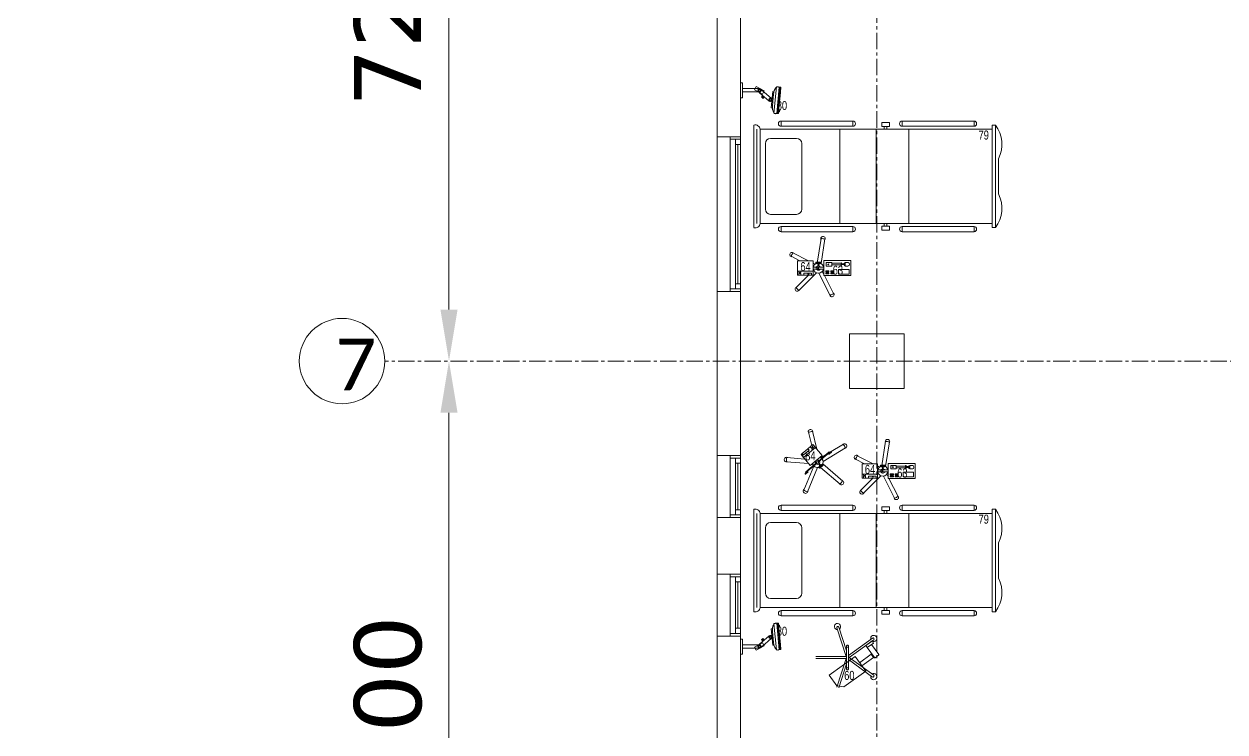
# Model space of a CAD drawing. Header units: millimetres. Extents: x 26027 to 581921, y 7230 to 233891.
# Drawn here: x 457586 to 469227, y 182500 to 189363 of the extents above; entities that cross this region are included whole.
import ezdxf

# ---------------------------------------------------------------- set-up
doc = ezdxf.new("R2010")
doc.units = ezdxf.units.MM
doc.header["$LTSCALE"] = 5
for name, pattern in [('CENTER', [50.8, 31.75, -6.35, 6.35, -6.35]), ('HIDDEN', [9.525, 6.35, -3.175]), ('HIDDEN2', [0.1875, 0.125, -0.0625])]:
    doc.linetypes.add(name, pattern=pattern)
doc.layers.get('0').update_dxf_attribs({"color": 252})
doc.layers.get('DEFPOINTS').update_dxf_attribs({"color": 252})
for name, color, linetype, lineweight in [('Aluminum', 252, 'Continuous', 5), ('AxisBalloons_2', 252, 'Continuous', 0), ('Dims', 252, 'Continuous', 5), ('E-ELEC-EQPM-2', 85, 'Continuous', 30), ('Medical Equipment and Furniture', 252, 'Continuous', 0), ('Medical Equipment and Furniture1', 252, 'Continuous', 5), ('Medical Equipment and Furniture2', 252, 'Continuous', 13), ('Proj', 252, 'HIDDEN2', 5), ('Structure', 252, 'Continuous', 5), ('Text', 252, 'Continuous', 5), ('Walls', 252, 'Continuous', 5)]:
    doc.layers.add(name, color=color, linetype=linetype, lineweight=lineweight)
doc.layers.add('axes', color=252, linetype='Continuous')
doc.layers.add('EXF', color=7, linetype='Continuous', lineweight=30, true_color=0x4e7e3e)
doc.styles.add('Dimension', font='verdana.ttf')
doc.styles.add('list_ghTextstyle', font='romans.shx', dxfattribs={"height": 0.25})
doc.styles.get("Standard").update_dxf_attribs({"font": 'calibri.ttf'})
doc.styles.add('X3G_ENTITY_257CFD', font='swisscl.ttf', dxfattribs={"height": 200})
doc.dimstyles.new('D500', dxfattribs={"dimtxt": 650, "dimasz": 500, "dimexe": 150, "dimexo": 100, "dimgap": 250, "dimtad": 1, "dimdec": 0, "dimtxsty": 'Dimension', "dimcen": 100, "dimdle": 150, "dimclrd": 250, "dimclre": 250, "dimclrt": 7, "dimadec": 0, "dimazin": 0, "dimtfac": 1, "dimtdec": 0, "dimtmove": 0, "dimatfit": 3, "dimfxl": 1, "dimlwd": 5, "dimlwe": 5, "dimarcsym": 0})

# ---------------------------------------------------------------- blocks, each defined once
blk = doc.blocks.new('IC.1')
at = {"layer": 'Medical Equipment and Furniture1'}
for p, q in [((42.487, -10.88), (41.493, -10.88)), ((42.447, -10.91), (41.533, -10.91)), ((42.447, -10.91), (41.533, -10.91)), ((42.447, -10.91), (41.533, -10.91)), ((41.533, -10.94), (41.533, -13.191)), ((42.447, -10.94), (41.533, -10.94)), ((42.447, -13.191), (42.447, -10.94)), ((41.622, -11.042), (41.622, -11.294)), ((42.308, -10.992), (41.672, -10.992)), ((42.358, -11.294), (42.358, -11.042)), ((41.454, -11.143), (41.454, -11.84)), ((41.454, -11.143), (41.504, -11.143)), ((41.504, -11.143), (41.504, -11.84)), ((42.476, -11.143), (42.526, -11.143)), ((42.476, -11.84), (42.476, -11.143)), ((42.526, -11.84), (42.526, -11.143)), ((42.308, -11.344), (41.672, -11.344)), ((41.533, -11.714), (42.447, -11.714)), ((41.454, -11.84), (41.504, -11.84)), ((42.476, -11.84), (42.526, -11.84)), ((41.533, -12.066), (42.447, -12.066)), ((41.454, -12.317), (41.454, -13.014)), ((41.454, -12.317), (41.504, -12.317)), ((41.504, -12.317), (41.504, -13.014)), ((42.476, -12.317), (42.526, -12.317)), ((42.476, -13.014), (42.476, -12.317)), ((42.526, -13.014), (42.526, -12.317)), ((41.533, -12.381), (42.447, -12.381)), ((41.454, -13.014), (41.504, -13.014)), ((42.476, -13.014), (42.526, -13.014)), ((41.493, -13.191), (42.487, -13.191)), ((41.493, -13.221), (41.493, -13.191)), ((41.493, -13.221), (42.487, -13.221)), ((41.819, -13.251), (42.161, -13.251)), ((42.487, -13.221), (42.487, -13.191))]:
    blk.add_line(p, q, dxfattribs=at)
for points in [[(41.469, -12.193), (41.469, -12.121), (41.506, -12.121), (41.506, -12.193)], [(41.506, -12.167), (41.506, -12.143), (41.533, -12.143), (41.533, -12.167)], [(42.474, -12.167), (42.474, -12.143), (42.447, -12.143), (42.447, -12.167)], [(42.511, -12.193), (42.511, -12.121), (42.474, -12.121), (42.474, -12.193)]]:
    blk.add_lwpolyline(points, close=True, dxfattribs=at)
for centre, radius, start, end in [((41.539, -10.893), 0.0478, 164.7401, 262.6401), ((42.441, -10.893), 0.0478, 277.3599, 15.2599), ((41.672, -11.042), 0.05, 90, 180), ((42.308, -11.042), 0.05, 0, 90), ((41.479, -11.143), 0.025, 0, 180), ((42.501, -11.143), 0.025, 0, 180), ((41.672, -11.294), 0.05, 180, 270), ((42.308, -11.294), 0.05, 270, 0), ((41.479, -11.84), 0.025, 180, 0), ((42.501, -11.84), 0.025, 180, 0), ((41.479, -12.317), 0.025, 0, 180), ((42.501, -12.317), 0.025, 0, 180), ((41.479, -13.014), 0.025, 180, 0), ((42.501, -13.014), 0.025, 180, 0), ((41.681, -12.969), 0.315, 233.3488, 296.1464), ((42.299, -12.969), 0.315, 243.8536, 306.6512)]:
    blk.add_arc(centre, radius, start, end, dxfattribs=at)
blk = doc.blocks.new('IC.5')
at = {"layer": 'Medical Equipment and Furniture2', "color": 254}
for points in [[(31.601, -27.833), (31.511, -27.939), (31.396, -27.842), (31.487, -27.736), (31.601, -27.833)], [(31.487, -27.787), (31.495, -27.777), (31.481, -27.765), (31.472, -27.775)]]:
    blk.add_lwpolyline(points, dxfattribs=at)
for points in [[(31.601, -27.833), (31.576, -27.862), (31.461, -27.765), (31.487, -27.736)], [(31.512, -27.757), (31.501, -27.77), (31.486, -27.758), (31.497, -27.745)], [(31.591, -27.824), (31.579, -27.838), (31.522, -27.79), (31.534, -27.776)]]:
    blk.add_lwpolyline(points, close=True, dxfattribs=at)
blk = doc.blocks.new('IC.5 on Trolley')
at = {"layer": 'Medical Equipment and Furniture1'}
for p, q in [((31.449, -27.78), (31.49, -27.607)), ((31.498, -27.746), (31.529, -27.616)), ((31.388, -27.899), (31.17, -27.767)), ((31.324, -27.813), (31.191, -27.733)), ((31.33, -27.829), (31.307, -27.81)), ((31.333, -27.826), (31.31, -27.806)), ((31.431, -27.903), (31.324, -27.812)), ((31.434, -27.899), (31.327, -27.808)), ((31.39, -27.924), (31.197, -28.09)), ((31.408, -27.865), (31.356, -27.833)), ((31.42, -27.902), (31.422, -27.896)), ((31.421, -27.915), (31.424, -27.921)), ((31.422, -27.896), (31.422, -27.896)), ((31.429, -27.924), (31.424, -27.921)), ((31.427, -27.892), (31.426, -27.892)), ((31.438, -27.887), (31.445, -27.886)), ((31.441, -27.927), (31.448, -27.926)), ((31.45, -27.89), (31.445, -27.886)), ((31.445, -27.915), (31.553, -28.006)), ((31.453, -27.922), (31.448, -27.926)), ((31.449, -27.911), (31.556, -28.002)), ((31.458, -27.899), (31.461, -27.905)), ((31.459, -27.912), (31.461, -27.905)), ((31.49, -27.923), (31.491, -27.923)), ((31.527, -27.92), (31.744, -27.902)), ((31.564, -27.877), (31.74, -27.862)), ((31.412, -27.957), (31.223, -28.12)), ((31.44, -27.96), (31.539, -28.194)), ((31.477, -27.944), (31.575, -28.179)), ((31.534, -28.003), (31.557, -28.022)), ((31.538, -27.999), (31.56, -28.018))]:
    blk.add_line(p, q, dxfattribs=at)
for points in [[(31.42, -27.964), (31.387, -27.936)], [(31.393, -27.928), (31.427, -27.956)], [(31.429, -27.925), (31.416, -27.941), (31.41, -27.936), (31.424, -27.92)]]:
    blk.add_lwpolyline(points, dxfattribs=at)
blk.add_lwpolyline([(31.426, -27.949), (31.423, -27.952), (31.398, -27.931), (31.401, -27.928)], close=True, dxfattribs=at)
blk.add_circle((31.44, -27.907), 0.00972, dxfattribs=at)
for centre, radius, start, end in [((31.509, -27.612), 0.0225, 319.4884, 194.0205), ((31.44, -27.907), 0.303, 72.9732, 80.5358), ((31.18, -27.75), 0.0225, 31.4884, 266.0205), ((31.44, -27.907), 0.303, 144.9732, 152.5358), ((31.309, -27.808), 0.0025, 49.7545, 229.7545), ((31.322, -27.813), 0.0025, 269.5762, 49.7545), ((31.325, -27.81), 0.0025, 49.7545, 229.7545), ((31.334, -27.824), 0.0025, 49.7545, 187.0501), ((31.331, -27.828), 0.0025, 229.7545, 49.7545), ((31.44, -27.907), 0.0527, 116.2434, 202.9382), ((31.44, -27.907), 0.021, 146.5821, 312.9269), ((31.44, -27.907), 0.021, 326.5821, 132.9269), ((31.44, -27.907), 0.0527, 256.5708, 343.2656), ((31.742, -27.882), 0.0225, 247.4884, 122.0205), ((31.44, -27.907), 0.303, 0.9732, 8.5358), ((31.536, -28.001), 0.0025, 49.7545, 229.7545), ((31.539, -27.997), 0.0025, 272.4588, 49.7545), ((31.552, -28.008), 0.0025, 49.7545, 189.9328), ((31.554, -28.004), 0.0025, 229.7545, 49.7545), ((31.559, -28.02), 0.0025, 229.7545, 49.7545), ((31.21, -28.105), 0.0225, 103.4884, 338.0205), ((31.44, -27.907), 0.303, 216.9732, 224.5358), ((31.557, -28.187), 0.0225, 175.4884, 50.0205), ((31.44, -27.907), 0.303, 288.9732, 296.5358)]:
    blk.add_arc(centre, radius, start, end, dxfattribs=at)
for centre in [(31.39, -27.932), (31.394, -27.935), (31.398, -27.939), (31.403, -27.942), (31.407, -27.946), (31.411, -27.949), (31.415, -27.953), (31.419, -27.957), (31.424, -27.96)]:
    blk.add_ellipse(centre, major_axis=(0.00347, 0.0041), ratio=0.510594, dxfattribs=at)
blk.add_blockref('IC.5', (0, 0), dxfattribs=at)
blk = doc.blocks.new('HF12177-P')
for p, q in [((0, 0), (-0.172, 0.237)), ((0, 0), (0.172, 0.237)), ((-0.02, -0.007), (-0.189, 0.225)), ((0.02, -0.007), (0.189, 0.225)), ((-0.063, -0.027), (-0.295, -0.102)), ((-0.01, -0.031), (-0.289, -0.121)), ((-0.12, -0.015), (-0.12, -0.019)), ((-0.112, -0.007), (0.112, -0.007)), ((-0.112, -0.027), (0.112, -0.027)), ((-0.1, -0.007), (-0.1, -0.027)), ((-0.01, -0.031), (-0.01, -0.324)), ((0.01, -0.031), (0.01, -0.324)), ((0.01, -0.031), (0.289, -0.121)), ((0.063, -0.027), (0.295, -0.102)), ((0.1, -0.007), (0.1, -0.027)), ((0.12, -0.015), (0.12, -0.019))]:
    blk.add_line(p, q)
for centre, radius, start, end in [((-0.185, 0.238), 0.03, 325.4712, 286.5288), ((-0.182, 0.23), 0.008, 126.3733, 216), ((0, -0.017), 0.315, 125.6267, 126.3733), ((-0.179, 0.233), 0.008, 36, 125.6267), ((0.185, 0.238), 0.03, 253.4712, 214.5288), ((0.179, 0.233), 0.008, 54.3733, 144), ((0, -0.017), 0.315, 53.6267, 54.3733), ((0.182, 0.23), 0.008, 324, 53.6267), ((-0.3, -0.114), 0.03, 37.4712, 358.5288), ((-0.293, -0.11), 0.008, 108, 197.6267), ((0, -0.017), 0.315, 197.6267, 198.3733), ((-0.291, -0.114), 0.008, 198.3733, 288), ((-0.112, -0.015), 0.008, 90, 180), ((-0.112, -0.019), 0.008, 180, 270), ((0.112, -0.015), 0.008, 0, 90), ((0.112, -0.019), 0.008, 270, 0)]:
    blk.add_arc(centre, radius, start, end)
blk = doc.blocks.new('MONITOR ARM PLAN')
at = {"color": 8, "linetype": 'HIDDEN'}
for p, q in [((0.025, -0.49375, 0), (0.025, -0.18375, 0)), ((0.025, -0.18375, 0), (0.2, -0.18375, 0)), ((0.2, -0.44375, 0), (0.2, -0.18375, 0)), ((0.2, -0.44375, 0), (0.15, -0.49375, 0)), ((0.025, -0.49375, 0), (0.15, -0.49375, 0))]:
    blk.add_line(p, q, dxfattribs=at)
at = {"layer": 'Medical Equipment and Furniture1'}
for p, q in [((0.025, 0.0375), (0, 0.0375)), ((0, 0.0375), (0, -0.0375)), ((0.025, 0.0375), (0.025, -0.0375)), ((0.145, 0.0125), (0.025, 0.0125)), ((0.15, 0.0075), (0.15, -0.0325)), ((0.025, -0.0375), (0, -0.0375)), ((0.025, -0.0375), (0.145, -0.0375)), ((0.09375, -0.0375), (0.09375, -0.04)), ((0.09875, -0.045), (0.13875, -0.045)), ((0.1, -0.045), (0.1, -0.18375)), ((0.1375, -0.045), (0.1375, -0.18375)), ((0.14375, -0.0375), (0.14375, -0.04))]:
    blk.add_line(p, q, dxfattribs=at)
for centre, start, end in [((0.145, 0.0075, 0), 0, 90), ((0.09875, -0.04), 180, 270), ((0.13875, -0.04), 270, 360), ((0.145, -0.0325), 270, 0)]:
    blk.add_arc(centre, 0.005, start, end, dxfattribs=at)
blk = doc.blocks.new('IC.4')
at = {"layer": 'Medical Equipment and Furniture1'}
for p, q in [((31.217, -28.047), (31.214, -28.071)), ((31.217, -28.047), (31.266, -28.052)), ((31.217, -28.053), (31.472, -28.077)), ((31.265, -28.059), (31.266, -28.052)), ((31.265, -28.059), (31.266, -28.052)), ((31.266, -28.052), (31.424, -28.067)), ((31.212, -28.09), (31.213, -28.079)), ((31.212, -28.09), (31.213, -28.079)), ((31.468, -28.115), (31.213, -28.091)), ((31.217, -28.091), (31.213, -28.091)), ((31.215, -28.063), (31.472, -28.086)), ((31.215, -28.063), (31.265, -28.067)), ((31.326, -28.139), (31.245, -28.232)), ((31.259, -28.127), (31.26, -28.115)), ((31.259, -28.127), (31.26, -28.115)), ((31.417, -28.141), (31.259, -28.127)), ((31.417, -28.141), (31.259, -28.127)), ((31.265, -28.059), (31.423, -28.074)), ((31.27, -28.254), (31.35, -28.161)), ((31.392, -28.129), (31.285, -28.119)), ((31.418, -28.13), (31.417, -28.141)), ((31.418, -28.13), (31.417, -28.141)), ((31.424, -28.067), (31.423, -28.072)), ((31.424, -28.067), (31.423, -28.074)), ((31.424, -28.067), (31.472, -28.071)), ((31.468, -28.115), (31.464, -28.114)), ((31.471, -28.103), (31.47, -28.114)), ((31.471, -28.103), (31.47, -28.114)), ((31.472, -28.071), (31.472, -28.095)), ((31.21, -28.287), (31.252, -28.209)), ((31.24, -28.304), (31.21, -28.287)), ((31.245, -28.232), (31.23, -28.25)), ((31.23, -28.25), (31.23, -28.419)), ((31.283, -28.226), (31.24, -28.304)), ((31.245, -28.232), (31.27, -28.254)), ((31.252, -28.209), (31.283, -28.226)), ((31.262, -28.262), (31.27, -28.254)), ((31.262, -28.419), (31.262, -28.256)), ((31.298, -28.221), (31.314, -28.234)), ((31.305, -28.222), (31.311, -28.215)), ((31.317, -28.232), (31.305, -28.222)), ((31.309, -28.209), (31.325, -28.222)), ((31.322, -28.225), (31.311, -28.215)), ((31.314, -28.234), (31.317, -28.232)), ((31.325, -28.222), (31.322, -28.225)), ((31.262, -28.363), (31.262, -28.328)), ((31.23, -28.419), (31.262, -28.419))]:
    blk.add_line(p, q, dxfattribs=at)
for points in [[(31.438, -28.068), (31.454, -28.069), (31.454, -28.061), (31.439, -28.059)], [(31.318, -28.419), (31.318, -28.439), (31.174, -28.439), (31.174, -28.419)]]:
    blk.add_lwpolyline(points, close=True, dxfattribs=at)
for centre, radius in [((31.338, -28.15), 0.0146), ((31.338, -28.15), 0.00861), ((31.246, -28.256), 0.0146), ((31.246, -28.256), 0.00861)]:
    blk.add_circle(centre, radius, dxfattribs=at)
for centre, radius, start, end in [((31.22, -28.075), 0.00743, 140.4817, 206.7323), ((31.22, -28.075), 0.00743, 140.4817, 206.7323), ((31.214, -28.09), 0.00112, 176.6688, 264.6688), ((31.214, -28.09), 0.00112, 176.6688, 264.6688), ((31.288, -28.015), 0.104, 226.9662, 268.2917), ((31.288, -28.015), 0.104, 226.9661, 254.2129), ((31.338, -28.15), 0.0163, 319.187, 139.187), ((31.409, -28.026), 0.104, 261.0939, 302.3365), ((31.409, -28.026), 0.104, 275.1713, 302.3365), ((31.468, -28.114), 0.00113, 264.6459, 352.3503), ((31.468, -28.114), 0.00113, 264.6459, 352.3503), ((31.465, -28.098), 0.00761, 323.4774, 27.9842), ((31.465, -28.098), 0.00761, 323.4774, 27.9842), ((31.246, -28.256), 0.0163, 180, 0)]:
    blk.add_arc(centre, radius, start, end, dxfattribs=at)
blk = doc.blocks.new('Syringe')
at = {"layer": 'Medical Equipment and Furniture2', "color": 254}
for points in [[(42.974, -11.528), (42.714, -11.528), (42.714, -11.383), (42.974, -11.383), (42.974, -11.528)], [(42.738, -11.509), (42.766, -11.509), (42.766, -11.475), (42.738, -11.475)], [(42.779, -11.49), (42.779, -11.487), (42.775, -11.487), (42.775, -11.5), (42.779, -11.5), (42.779, -11.497)], [(42.802, -11.49), (42.779, -11.49)], [(42.779, -11.497), (42.802, -11.497)], [(42.806, -11.485), (42.806, -11.48), (42.802, -11.48), (42.802, -11.507), (42.806, -11.507), (42.806, -11.502)], [(42.806, -11.502), (42.898, -11.502), (42.898, -11.485), (42.806, -11.485)], [(42.806, -11.49), (42.806, -11.497)], [(42.806, -11.497), (42.806, -11.49)], [(42.806, -11.497), (42.806, -11.49)]]:
    blk.add_lwpolyline(points, dxfattribs=at)
for points in [[(42.831, -11.397), (42.729, -11.397), (42.729, -11.442), (42.831, -11.442)], [(42.907, -11.398), (42.877, -11.398), (42.877, -11.409), (42.907, -11.409)], [(42.956, -11.398), (42.925, -11.398), (42.925, -11.409), (42.956, -11.409)], [(42.775, -11.487), (42.766, -11.487), (42.766, -11.478), (42.775, -11.478)], [(42.775, -11.497), (42.766, -11.497), (42.766, -11.506), (42.775, -11.506)], [(42.907, -11.417), (42.877, -11.417), (42.877, -11.428), (42.907, -11.428)], [(42.95, -11.475), (42.898, -11.475), (42.898, -11.509), (42.95, -11.509)], [(42.956, -11.417), (42.925, -11.417), (42.925, -11.428), (42.956, -11.428)]]:
    blk.add_lwpolyline(points, close=True, dxfattribs=at)
at = {"layer": 'Medical Equipment and Furniture2', "color": 254, "extrusion": (0, 0, -1)}
blk.add_ellipse((42.738, -11.492), major_axis=(0, 0.0168), ratio=0.733735, start_param=3.141593, end_param=6.283185, dxfattribs=at)
blk = doc.blocks.new('Infusion')
at = {"layer": 'Medical Equipment and Furniture2', "color": 254}
for points in [[(43.079, -11.385), (43.079, -11.525), (43.229, -11.525), (43.229, -11.385), (43.079, -11.385)], [(43.196, -11.424), (43.196, -11.411), (43.215, -11.411), (43.215, -11.424)]]:
    blk.add_lwpolyline(points, dxfattribs=at)
for points in [[(43.079, -11.385), (43.079, -11.424), (43.229, -11.424), (43.229, -11.385)], [(43.093, -11.385), (43.093, -11.404), (43.167, -11.404), (43.167, -11.385)], [(43.196, -11.385), (43.196, -11.403), (43.215, -11.403), (43.215, -11.385)]]:
    blk.add_lwpolyline(points, close=True, dxfattribs=at)
blk = doc.blocks.new('Infusion Syringe')
at = {"layer": 'Medical Equipment and Furniture1'}
for p, q in [((42.968, -11.383), (42.879, -11.207)), ((43.022, -11.405), (42.913, -11.19)), ((43.046, -11.409), (43.217, -11.238)), ((43.123, -11.385), (43.244, -11.265)), ((42.989, -11.423), (42.976, -11.399)), ((43.001, -11.498), (42.963, -11.737)), ((42.975, -11.443), (42.974, -11.443)), ((42.984, -11.481), (42.976, -11.482)), ((43.038, -11.504), (43, -11.743)), ((43.012, -11.441), (43.017, -11.436)), ((43.023, -11.435), (43.017, -11.436)), ((43.017, -11.473), (43.023, -11.476)), ((43.03, -11.475), (43.023, -11.476)), ((43.036, -11.437), (43.041, -11.44)), ((43.044, -11.446), (43.041, -11.44)), ((43.041, -11.469), (43.045, -11.465)), ((43.046, -11.458), (43.045, -11.465)), ((43.059, -11.493), (43.077, -11.502)), ((43.073, -11.436), (43.077, -11.432)), ((43.079, -11.46), (43.079, -11.46)), ((43.122, -11.525), (43.275, -11.603)), ((43.206, -11.525), (43.292, -11.569))]:
    blk.add_line(p, q, dxfattribs=at)
for points in [[(43.027, -11.445), (43.027, -11.465), (42.974, -11.465), (42.974, -11.445)], [(43.043, -11.496), (43.043, -11.501), (43.01, -11.501), (43.01, -11.496)], [(43.027, -11.445), (43.027, -11.465), (43.079, -11.465), (43.079, -11.445)]]:
    blk.add_lwpolyline(points, close=True, dxfattribs=at)
for points in [[(43.005, -11.501), (43.049, -11.501)], [(43.049, -11.512), (43.005, -11.512)], [(43.03, -11.476), (43.03, -11.496), (43.023, -11.496), (43.023, -11.476)]]:
    blk.add_lwpolyline(points, dxfattribs=at)
for centre, radius, start, end in [((42.896, -11.198), 0.0214, 359.734, 234.266), ((43.027, -11.455), 0.288, 113.2187, 120.7813), ((43.23, -11.251), 0.0214, 287.734, 162.266), ((43.027, -11.455), 0.288, 41.2187, 48.7813), ((43.027, -11.455), 0.0501, 296.8163, 169.3714), ((43.027, -11.455), 0.0501, 190.6286, 243.1837), ((43.027, -11.455), 0.021, 6.8276, 152.4616), ((43.027, -11.455), 0.021, 207.5384, 353.1724), ((43.027, -11.455), 0.00972, 270, 90), ((43.283, -11.586), 0.0214, 215.734, 90.266), ((43.027, -11.455), 0.288, 329.2187, 336.7813), ((42.982, -11.74), 0.0214, 143.734, 18.266), ((43.027, -11.455), 0.288, 257.2187, 264.7813)]:
    blk.add_arc(centre, radius, start, end, dxfattribs=at)
for centre in [(43.005, -11.506), (43.01, -11.506), (43.016, -11.506), (43.021, -11.506), (43.027, -11.506), (43.032, -11.506), (43.038, -11.506), (43.043, -11.506), (43.049, -11.506)]:
    blk.add_ellipse(centre, major_axis=(0, -0.00537), ratio=0.510594, start_param=3.141593, end_param=9.424778, dxfattribs=at)
for name in ['Syringe', 'Infusion']:
    blk.add_blockref(name, (0, 0), dxfattribs=at)
blk = doc.blocks.new('*D254')
at = {"layer": 'DEFPOINTS', "color": 0, "transparency": 16777216}
for p in [(461705, 186095, 0), (461705, 186095), (461705, 178895)]:
    blk.add_point(p, dxfattribs=at)
at = {"layer": 'Dims', "color": 250, "linetype": 'Continuous', "lineweight": 5, "transparency": 16777216}
for p, q in [((461605, 186095), (461555, 186095)), ((461705, 179395), (461705, 185595)), ((461605, 178895), (461555, 178895))]:
    blk.add_line(p, q, dxfattribs=at)
at = {"layer": 'Dims', "color": 250, "transparency": 16777216}
for points in [[(461622, 185595), (461788, 185595), (461705, 186095)], [(461622, 179395), (461788, 179395), (461705, 178895)]]:
    blk.add_solid(points, dxfattribs=at)
at = {"layer": 'Dims', "color": 7, "lineweight": 0, "transparency": 16777216, "insert": (461116, 182495), "char_height": 650, "attachment_point": 5, "rotation": 90, "style": 'Dimension'}
blk.add_mtext('7200', dxfattribs=at)
blk = doc.blocks.new('*D255')
at = {"layer": 'DEFPOINTS', "color": 0, "transparency": 16777216}
for p in [(461705, 193295), (461705, 193295), (461705, 186095, 0)]:
    blk.add_point(p, dxfattribs=at)
at = {"layer": 'Dims', "color": 250, "linetype": 'Continuous', "lineweight": 5, "transparency": 16777216}
for p, q in [((461605, 193295), (461555, 193295)), ((461705, 186595), (461705, 192795)), ((461605, 186095), (461555, 186095))]:
    blk.add_line(p, q, dxfattribs=at)
at = {"layer": 'Dims', "color": 250, "transparency": 16777216}
for points in [[(461622, 192795), (461788, 192795), (461705, 193295)], [(461622, 186595), (461788, 186595), (461705, 186095)]]:
    blk.add_solid(points, dxfattribs=at)
at = {"layer": 'Dims', "color": 7, "lineweight": 0, "transparency": 16777216, "insert": (461116, 189695), "char_height": 650, "attachment_point": 5, "rotation": 90, "style": 'Dimension'}
blk.add_mtext('7201', dxfattribs=at)

msp = doc.modelspace()

# ---------------------------------------------------------------- hatches: boundary and pattern name
at = {"layer": 'E-ELEC-EQPM-2'}
h = msp.add_hatch(dxfattribs=at)
h.set_pattern_fill('CROSS', color=85, scale=10)
h.set_pattern_definition([(0, (368880, 104830), (63.5, 63.5), [31.75, -95.25]), (90, (368895.875, 104814.125), (-63.5, 63.5), [31.75, -95.25])])
edge = h.paths.add_edge_path()
edge.add_line((457685.6, 145694.3), (457685.6, 152806.1))
edge.add_line((457685.6, 152806.1), (462487.4, 152806.1))
edge.add_line((462487.4, 152806.1), (462487.4, 145900.9))
edge.add_line((462487.4, 145900.9), (462587.4, 145901.1))
edge.add_line((462587.4, 145901.1), (462587.4, 152806.1))
edge.add_line((462587.4, 152806.1), (464555.9, 152806.1))
edge.add_line((464555.9, 152806.1), (469284.4, 152806.1))
edge.add_line((469284.4, 152806.1), (471903.7, 152806.1))
edge.add_line((471903.7, 152806.1), (471903.7, 142653.2))
edge.add_line((471903.7, 142653.2), (478231.4, 142645.9))
edge.add_line((478231.4, 142645.9), (478231.4, 142845.2))
edge.add_line((478231.4, 142845.2), (472503.7, 142845.2))
edge.add_line((472503.7, 142845.2), (472503.7, 157840))
edge.add_line((472503.7, 157840), (472504, 159009.2))
edge.add_line((472504, 159009.2), (479768.6, 159009.2))
edge.add_line((479768.6, 159009.2), (479768.6, 159109.2))
edge.add_line((479768.6, 159109.2), (472503.7, 159109.2))
edge.add_line((472503.7, 159109.2), (472503.7, 169315.6))
edge.add_line((472503.7, 169315.6), (478921.1, 169315.6))
edge.add_line((478921.1, 169315.6), (484286.4, 169315.6))
edge.add_line((484286.4, 169315.6), (484286.4, 166351.2))
edge.add_line((484286.4, 166351.2), (484486.4, 166351.2))
edge.add_line((484486.4, 166351.2), (484486.4, 169515.6))
edge.add_line((484486.4, 169515.6), (479083.8, 169515.6))
edge.add_line((479083.8, 169515.6), (479083.8, 190946.9))
edge.add_line((479083.8, 190946.9), (479083.8, 191341.6))
edge.add_line((479083.8, 191341.6), (478883.8, 191341.6))
edge.add_line((478883.8, 191341.6), (478883.8, 195124.3))
edge.add_line((478883.8, 195124.3), (477262.4, 195124.3))
edge.add_line((477262.4, 195124.3), (477262.4, 205421.2))
edge.add_line((477262.4, 205421.2), (474368, 205421.2))
edge.add_line((474368, 205421.2), (469356.9, 205421.2))
edge.add_line((469356.9, 205421.2), (469256.9, 205421.2))
edge.add_line((469256.9, 205421.2), (469256.9, 204391.3))
edge.add_line((469256.9, 204391.3), (469856.9, 204391.3))
edge.add_line((469856.9, 204391.3), (469856.9, 204821.2))
edge.add_line((469856.9, 204821.2), (471179.3, 204821.2))
edge.add_line((471179.3, 204821.2), (471179.3, 204391.3))
edge.add_line((471179.3, 204391.3), (471779.3, 204391.3))
edge.add_line((471779.3, 204391.3), (471779.3, 204821.2))
edge.add_line((471779.3, 204821.2), (476662.4, 204821.2))
edge.add_line((476662.4, 204821.2), (476662.4, 194457.6))
edge.add_line((476662.4, 194457.6), (478283.8, 194457.6))
edge.add_line((478283.8, 194457.6), (478283.8, 169915.6))
edge.add_line((478283.8, 169915.6), (471903.7, 169915.6))
edge.add_line((471903.7, 169915.6), (471903.7, 159212))
edge.add_line((471903.7, 159212), (470513.7, 159212))
edge.add_line((470513.7, 159212), (470513.7, 159112))
edge.add_line((470513.7, 159112), (471903.7, 159112))
edge.add_line((471903.7, 159112), (471903.7, 153006.1))
edge.add_line((471903.7, 153006.1), (462587.4, 153006.1))
edge.add_line((462587.4, 153006.1), (462487.4, 152906.1))
edge.add_line((462487.4, 152906.1), (457585.6, 152906.1))
edge.add_line((457585.6, 152906.1), (457585.6, 145694.3))
at = {"layer": 'EXF'}
h = msp.add_hatch(dxfattribs=at)
h.set_pattern_fill('CROSS', color=256, scale=10)
edge = h.paths.add_edge_path()
edge.add_line((464555.9, 152806.1), (469284.4, 152806.1))
edge.add_line((469284.4, 152806.1), (471903.7, 152806.1))
edge.add_line((471903.7, 152806.1), (471903.7, 142653.2))
edge.add_line((471903.7, 142653.2), (478231.4, 142645.9))
edge.add_line((478231.4, 142645.9), (478231.4, 142845.2))
edge.add_line((478231.4, 142845.2), (472503.7, 142845.2))
edge.add_line((472503.7, 142845.2), (472503.7, 157840))
edge.add_line((472503.7, 157840), (472504, 159009.2))
edge.add_line((472504, 159009.2), (479768.6, 159009.2))
edge.add_line((479768.6, 159009.2), (479768.6, 159109.2))
edge.add_line((479768.6, 159109.2), (472503.7, 159109.2))
edge.add_line((472503.7, 159109.2), (472503.7, 169315.6))
edge.add_line((472503.7, 169315.6), (478921.1, 169315.6))
edge.add_line((478921.1, 169315.6), (484286.4, 169315.6))
edge.add_line((484286.4, 169315.6), (484286.4, 166351.2))
edge.add_line((484286.4, 166351.2), (484486.4, 166351.2))
edge.add_line((484486.4, 166351.2), (484486.4, 169515.6))
edge.add_line((484486.4, 169515.6), (479083.8, 169515.6))
edge.add_line((479083.8, 169515.6), (479083.8, 190946.9))
edge.add_line((479083.8, 190946.9), (479083.8, 191341.6))
edge.add_line((479083.8, 191341.6), (478883.8, 191341.6))
edge.add_line((478883.8, 191341.6), (478883.8, 195124.3))
edge.add_line((478883.8, 195124.3), (477262.4, 195124.3))
edge.add_line((477262.4, 195124.3), (477262.4, 205421.2))
edge.add_line((477262.4, 205421.2), (474368, 205421.2))
edge.add_line((474368, 205421.2), (469356.9, 205421.2))
edge.add_line((469356.9, 205421.2), (469256.9, 205421.2))
edge.add_line((469256.9, 205421.2), (469256.9, 204391.3))
edge.add_line((469256.9, 204391.3), (469856.9, 204391.3))
edge.add_line((469856.9, 204391.3), (469856.9, 204821.2))
edge.add_line((469856.9, 204821.2), (471179.3, 204821.2))
edge.add_line((471179.3, 204821.2), (471179.3, 204391.3))
edge.add_line((471179.3, 204391.3), (471779.3, 204391.3))
edge.add_line((471779.3, 204391.3), (471779.3, 204821.2))
edge.add_line((471779.3, 204821.2), (476662.4, 204821.2))
edge.add_line((476662.4, 204821.2), (476662.4, 194457.6))
edge.add_line((476662.4, 194457.6), (478283.8, 194457.6))
edge.add_line((478283.8, 194457.6), (478283.8, 169915.6))
edge.add_line((478283.8, 169915.6), (471903.7, 169915.6))
edge.add_line((471903.7, 169915.6), (471903.7, 159212))
edge.add_line((471903.7, 159212), (470513.7, 159212))
edge.add_line((470513.7, 159212), (470513.7, 159112))
edge.add_line((470513.7, 159112), (471903.7, 159112))
edge.add_line((471903.7, 159112), (471903.7, 153006.1))
edge.add_line((471903.7, 153006.1), (462587.4, 153006.1))

# ---------------------------------------------------------------- linework, layer by layer
at = {"layer": 'Aluminum'}
for p, q in [((464430.8, 186769.8, 2.4), (464430.8, 188269.8, 2.4)), ((464430.8, 188244.8, 2.4), (464530.8, 188244.8, 2.4)), ((464480.8, 186794.8, 2.4), (464480.8, 188244.8, 2.4)), ((464530.8, 186769.8, 2.4), (464530.8, 188269.8, 2.4)), ((464480.8, 188194.8, 2.4), (464530.8, 188194.8, 2.4)), ((464505.8, 188194.8, 2.4), (464505.8, 186844.8, 2.4)), ((464480.8, 186844.8, 2.4), (464530.8, 186844.8, 2.4)), ((464430.8, 186794.8, 2.4), (464530.8, 186794.8, 2.4)), ((464430.8, 185179.8, 2.4), (464430.8, 184579.8, 2.4)), ((464430.8, 185154.8, 2.4), (464530.8, 185154.8, 2.4)), ((464480.8, 185154.8, 2.4), (464480.8, 184604.8, 2.4)), ((464480.8, 185104.8, 2.4), (464530.8, 185104.8, 2.4)), ((464505.8, 184654.8, 2.4), (464505.8, 185104.8, 2.4)), ((464530.8, 185179.8, 2.4), (464530.8, 184579.8, 2.4)), ((464480.8, 184654.8, 2.4), (464530.8, 184654.8, 2.4)), ((464430.8, 184604.8, 2.4), (464530.8, 184604.8, 2.4)), ((464430.8, 183429.8, 2.4), (464430.8, 184029.8, 2.4)), ((464430.8, 184004.8, 2.4), (464530.8, 184004.8, 2.4)), ((464480.8, 183454.8, 2.4), (464480.8, 184004.8, 2.4)), ((464480.8, 183954.8, 2.4), (464530.8, 183954.8, 2.4)), ((464505.8, 183954.8, 2.4), (464505.8, 183504.8, 2.4)), ((464530.8, 183429.8, 2.4), (464530.8, 184029.8, 2.4)), ((464480.8, 183504.8, 2.4), (464530.8, 183504.8, 2.4)), ((464430.8, 183454.8, 2.4), (464530.8, 183454.8, 2.4))]:
    msp.add_line(p, q, dxfattribs=at)
at = {"layer": 'axes', "linetype": 'CENTER', "lineweight": 0}
for p, q in [((465850.8, 120285.6, 2.4), (465850.8, 230891.1, 2.4)), ((544175.8, 186094.8, 2.4), (461082.1, 186094.8, 2.4))]:
    msp.add_line(p, q, dxfattribs=at)
at = {"layer": 'AxisBalloons_2'}
msp.add_circle((460668.2, 186094.8, 2.4), 413.9, dxfattribs=at)
at = {"layer": 'Proj'}
for p, q in [((464305.8, 188269.8, 2.4), (464305.8, 186769.8, 2.4)), ((464305.8, 184579.8, 2.4), (464305.8, 185179.8, 2.4)), ((464305.8, 184029.8, 2.4), (464305.8, 183429.8, 2.4))]:
    msp.add_line(p, q, dxfattribs=at)
at = {"layer": 'Structure', "elevation": 2.4}
msp.add_lwpolyline([(465585.8, 185829.8), (466115.8, 185829.8), (466115.8, 186359.8), (465585.8, 186359.8)], close=True, dxfattribs=at)
at = {"layer": 'Walls'}
for p, q in [((464305.8, 188269.8, 2.4), (464305.8, 191139.8, 2.4)), ((464530.8, 188269.8, 2.4), (464530.8, 191139.8, 2.4)), ((464530.8, 188269.8, 2.4), (464305.8, 188269.8, 2.4)), ((464305.8, 185179.8, 2.4), (464305.8, 186769.8, 2.4)), ((464530.8, 186769.8, 2.4), (464305.8, 186769.8, 2.4)), ((464530.8, 185179.8, 2.4), (464530.8, 186769.8, 2.4)), ((464530.8, 185179.8, 2.4), (464305.8, 185179.8, 2.4)), ((464305.8, 184029.8, 2.4), (464305.8, 184579.8, 2.4)), ((464530.8, 184579.8, 2.4), (464305.8, 184579.8, 2.4)), ((464530.8, 184579.8, 2.4), (464530.8, 184029.8, 2.4)), ((464530.8, 184029.8, 2.4), (464305.8, 184029.8, 2.4)), ((464305.8, 181839.8, 2.4), (464305.8, 183429.8, 2.4)), ((464530.8, 183429.8, 2.4), (464305.8, 183429.8, 2.4)), ((464530.8, 183429.8, 2.4), (464530.8, 181839.8, 2.4))]:
    msp.add_line(p, q, dxfattribs=at)

# ---------------------------------------------------------------- block references
at = {"layer": 'Medical Equipment and Furniture', "yscale": 1000, "zscale": 1000}
for name, p, xscale, rotation in [('IC.4', (492969.7, 219966.1, 2.4), 1000, 270), ('IC.1', (453780.6, 145895.6, 0), 1000, 90), ('Infusion Syringe', (508312.7, 175541.9, 2.4), 1000, 180), ('Infusion Syringe', (508937.6, 173575.3, 2.4), 1000, 180), ('IC.1', (453780.6, 142172.4, 0), 1000, 90), ('IC.4', (492969.7, 152081.9, 2.4), -1000, 270), ('MONITOR ARM PLAN', (465775.4, 183360.4, 0), 1000, 305.9850316752795)]:
    msp.add_blockref(name, p, dxfattribs=dict(at, xscale=xscale, rotation=rotation))
at = {"layer": 'Medical Equipment and Furniture', "xscale": -1000, "yscale": 1000, "zscale": 1000}
msp.add_blockref('IC.5 on Trolley', (496718.6, 213022.1, 0), dxfattribs=at)
at = {"layer": 'Medical Equipment and Furniture', "extrusion": (-1.92689e-13, -1.39405e-12, -1), "xscale": -1000, "yscale": 1000, "zscale": -1000, "rotation": 90.01496832471715}
msp.add_blockref('HF12177-P', (-465584.9, 183222, 0), dxfattribs=at)

# ---------------------------------------------------------------- texts
at = {"layer": 'Medical Equipment and Furniture', "style": 'list_ghTextstyle'}
for s, p in [('x2', (465374.8, 187029.7, 2.4)), ('x4', (465181.1, 186935.7, 0)), ('x2', (465999.8, 185063.1, 2.4)), ('x4', (465806.1, 184969.1, 0))]:
    msp.add_text(s, height=9, dxfattribs=at).set_placement(p)
at = {"layer": 'Medical Equipment and Furniture', "char_height": 87.47, "style": 'X3G_ENTITY_257CFD'}
for s, insert, attachment_point in [('80', (464932.3, 188616.2, 4.7), 2), ('79', (466888.3, 188330, 0), 2), ('64', (465160.9, 187055.2, 2.4), 2), ('63', (465474.9, 187020.4, 4.7), 2), ('84', (465208, 185220.5, 2.4), 2), ('64', (465785.9, 185088.6, 2.4), 2), ('63', (466099.9, 185053.8, 4.7), 2), ('79', (466888.3, 184606.7, 0), 2), ('80', (464932.3, 183431.8, 4.7), 8), ('60', (465585.5, 183091.8, 0), 2)]:
    msp.add_mtext(s, dxfattribs=dict(at, insert=insert, attachment_point=attachment_point))
at = {"layer": 'Text', "insert": (460604.6, 186311.7, 2.4), "char_height": 500, "attachment_point": 1}
msp.add_mtext_dynamic_manual_height_columns('7', width=1.122, gutter_width=1, heights=[0], dxfattribs=at)

# ---------------------------------------------------------------- dimensions: what is measured, and where the dimension line sits
at = {"layer": 'Dims', "lineweight": 0}
for base, p1, p2, picture, middle in [((461704.9276377, 193295.2659203, 2.3618695), (461704.9276377, 186094.7659203, 2.3618692), (461704.9276377, 193295.2659203, 2.3618695), '*D255', (461116.3950655, 189695.0159203, 2.3618695)), ((461704.9276377, 186094.7659203, 2.3618695), (461704.9276377, 178895.2659203, 2.3618695), (461704.9276377, 186094.7659203, 2.3618692), '*D254', (461116.3950655, 182495.0159203, 2.3618695))]:
    dim = msp.add_linear_dim(base=base, p1=p1, p2=p2, angle=90, dimstyle='D500', dxfattribs=at)
    dim.commit()
    dim.dimension.update_dxf_attribs({"geometry": picture, "text_midpoint": middle})

doc.saveas('drawing.dxf')
